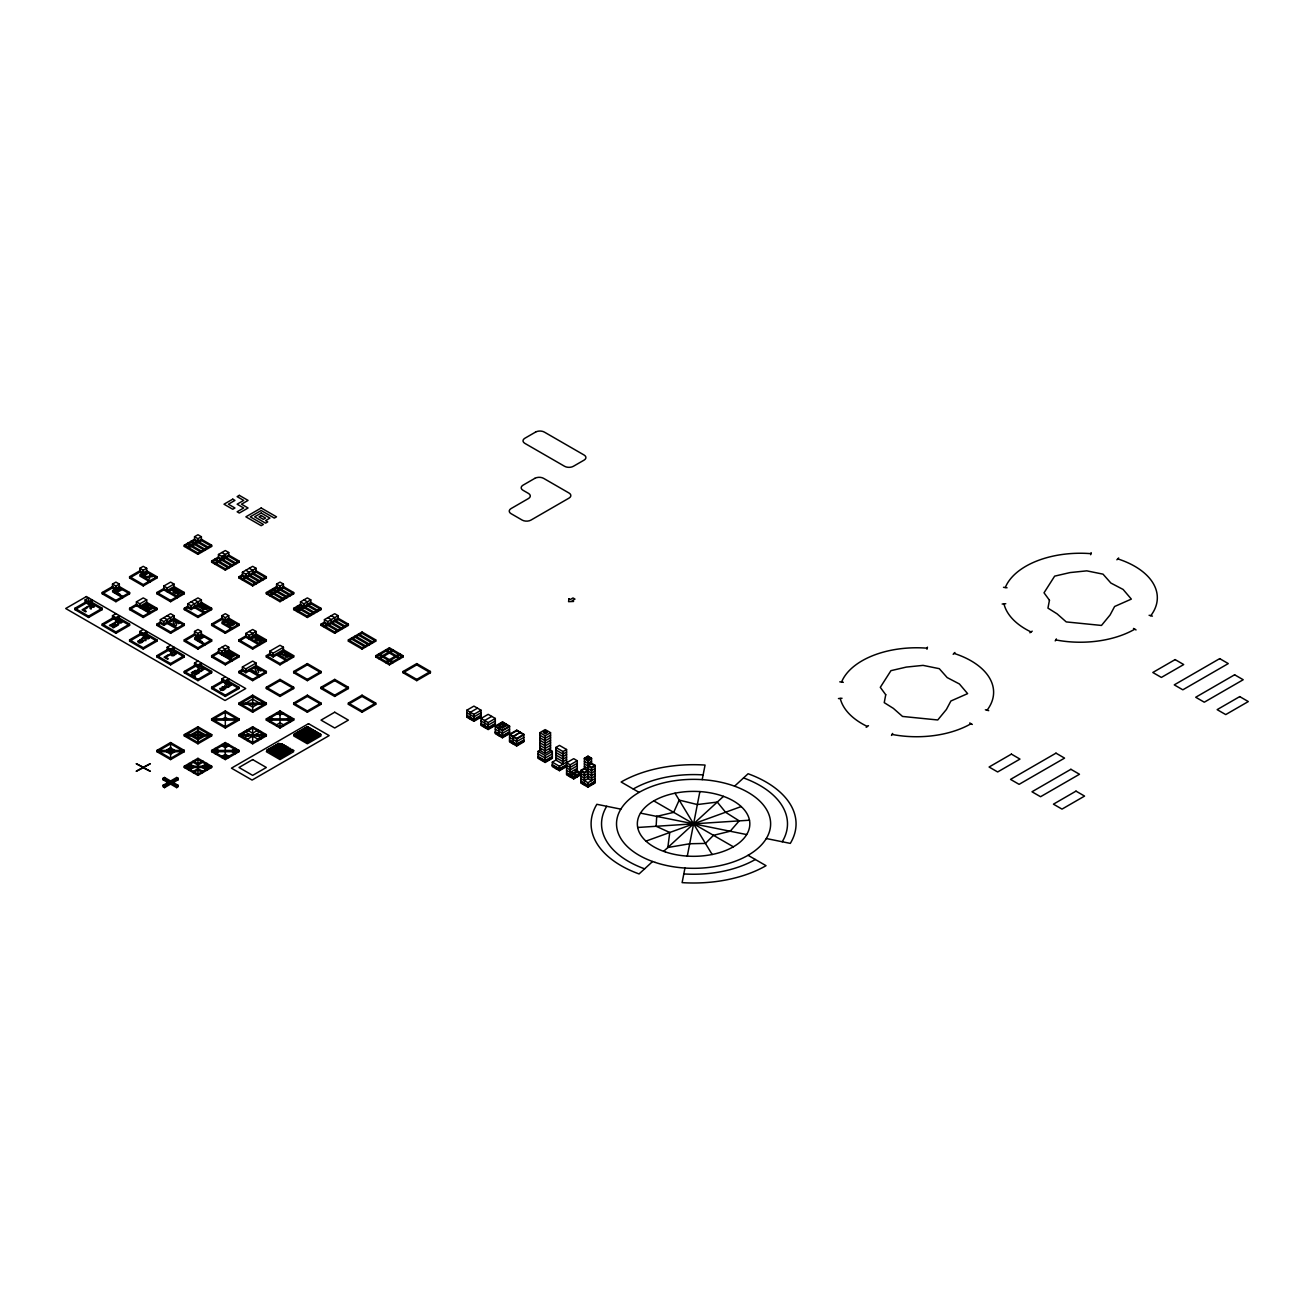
<?xml version="1.0" encoding="UTF-8"?>
<svg xmlns="http://www.w3.org/2000/svg" width="1314" height="1314" viewBox="0 0 1314 1314"><rect width="100%" height="100%" fill="white"/><g stroke="black" fill="none" stroke-linecap="round" stroke-linejoin="round"><path stroke-width="1.5" d="M172.315 648.738L184.288 655.653L184.288 656.967L170.606 664.851L156.941 656.967L156.941 655.653L168.898 648.738M199.679 664.523L211.636 671.438L211.636 672.752L197.954 680.652L184.288 672.752L184.288 671.438L196.246 664.523M227.026 680.323L238.984 687.222L238.984 688.536L225.318 696.436L211.636 688.536L211.636 687.222L223.594 680.323M684.955 868.045L682.114 882.63A102.476 59.163 0 0 0 766.046 865.68L748.06 855.299M687.288 856.12L699.886 791.57M702.202 779.645L705.06 765.06A102.476 59.163 0 0 0 621.128 782.011L639.097 792.391M142.06 642.217L142.093 642.086A1.692 0.986 0 0 0 142.011 641.692L141.009 640.115L143.374 641.495A1.774 1.018 0 0 0 143.702 640.559L143.292 640.082A4.008 2.316 0 0 0 142.684 639.721L141.682 639.409M224.119 689.587L224.136 689.456A1.692 0.986 0 0 0 224.053 689.062L223.052 687.485L225.417 688.865A1.774 1.018 0 0 0 225.745 687.928L225.335 687.452A4.008 2.316 0 0 0 224.727 687.091L223.725 686.779A1.774 1.018 0 0 0 223.15 686.729M926.945 649.247L927.454 647.161M1090.669 554.722L1091.178 552.636M891.483 735.429L892.649 733.442M1055.208 640.904L1056.374 638.916M953.159 654.306L954.933 652.483M1116.884 559.797L1118.657 557.957M139.925 639.803L140.828 642.004L138.791 641.446A1.938 1.117 0 0 1 139.103 641.035M652.582 861.508L639.064 873.941A102.476 59.163 0 0 1 596.852 804.299L620.849 809.145M663.652 851.341L723.505 796.35M734.575 786.183L748.093 773.749A102.476 59.163 0 0 1 790.305 843.391L766.308 838.529M141.879 642.464L140.631 642.989A1.856 1.068 0 0 1 139.317 642.858L139.169 642.809M223.922 689.834L222.822 690.343A1.856 1.068 0 0 1 221.36 690.228L221.228 690.178M866.172 727.283L868.488 725.673M1029.897 632.773L1032.213 631.147M85.147 599.874L88.564 601.861L91.98 599.874L91.98 602.354L88.564 604.325L85.147 602.354L85.147 599.874L88.564 597.903L88.564 600.383M115.911 588.541L112.495 586.57L102.246 592.483L102.246 593.797L112.495 587.884L112.495 584.089L115.911 582.118L119.328 584.089L119.328 587.884L129.593 593.797L129.593 592.483L119.328 586.57L112.495 590.512L122.76 596.441L122.76 597.755L112.495 591.826L119.328 587.884M143.259 572.756L139.842 570.785L129.593 576.698L129.593 578.012L139.842 572.099L139.842 568.305L143.259 566.334L146.692 568.305L146.692 572.099L156.941 578.012L156.941 576.698L146.692 570.785L139.842 574.727L150.108 580.64L150.108 581.954L139.842 576.041L146.692 572.099M194.538 540.514L194.538 536.72L197.954 534.749L201.387 536.72L201.387 540.514L187.705 548.414L187.705 547.15L201.387 539.249L211.636 545.179L211.636 546.427L197.954 554.327L184.288 546.427L184.288 545.179L194.538 539.249L208.22 547.15L208.22 548.414L194.538 540.514L184.288 546.427M90.272 601.369L102.246 608.283L102.246 609.597L88.564 617.481L74.898 609.597L74.898 608.283L86.855 601.369M74.898 609.597L86.855 602.683M112.495 584.089L115.911 586.06L119.328 584.089M139.842 568.305L143.259 570.276L146.692 568.305M194.538 536.72L197.954 538.691L201.387 536.72M145.953 576.583L144.77 575.22L147.661 573.545L146.938 573.134L143.456 575.154L146.987 577.191L148.958 576.928L149.369 578.571L150.026 576.797L152.769 576.452L150.272 576.173L149.796 574.727L149.172 576.304L146.133 576.698M74.898 608.283L88.564 616.167L102.246 608.283M102.246 592.483L115.911 600.383L129.593 592.483M129.593 576.698L143.259 584.599L156.941 576.698M184.288 545.179L197.954 553.063L211.636 545.179M102.246 593.797L115.911 601.697L129.593 593.797M129.593 578.012L143.259 585.913L156.941 578.012M112.495 615.675L115.911 617.646L119.328 615.675L119.328 618.138L115.911 620.126L112.495 618.155L112.495 615.675L115.911 613.704M156.941 609.597L143.259 617.481L129.593 609.597L129.593 608.283L136.426 604.325L150.108 612.225L150.108 613.539L136.426 605.639L136.426 601.861L143.259 597.903L146.692 599.874L146.692 603.668L156.941 609.597L156.941 608.283L146.692 602.354L139.842 606.312M184.288 593.797L170.606 601.697L156.941 593.797L156.941 592.483L163.774 588.541L177.456 596.441L177.456 597.755L163.774 589.855L163.774 586.06L170.606 582.118L174.039 584.089L174.039 587.884L184.288 593.797L184.288 592.483L174.039 586.57L167.19 590.512M218.469 558.269L218.469 554.492L225.318 550.533L228.735 552.521L228.735 556.298L215.053 564.199L215.053 562.934L228.735 555.034L238.984 560.963L238.984 562.228L225.318 570.112L211.636 562.228L211.636 560.963L218.469 557.021L232.151 564.905L232.151 566.17L218.469 558.269L211.636 562.228M117.619 617.153L129.593 624.068L129.593 625.382L115.911 633.282L102.246 625.382L102.246 624.068L114.203 617.153M102.246 625.382L114.203 618.467M129.593 609.597L136.426 605.639M136.426 601.861L139.842 603.832L146.692 599.874M156.941 593.797L163.774 589.855M163.774 586.06L167.19 588.031L174.039 584.089M228.735 552.521L221.885 556.463L218.469 554.492M146.692 603.668L139.842 607.626L139.842 603.832M174.039 587.884L167.19 591.826L167.19 588.031M102.246 624.068L115.911 631.968L129.593 624.068M129.593 608.283L143.259 616.167L156.941 608.283M156.941 592.483L170.606 600.383L184.288 592.483M211.636 560.963L225.318 568.863L238.984 560.963M139.842 631.459L143.259 633.43L146.692 631.459L146.692 633.939L143.259 635.91L139.842 633.939L139.842 631.459L143.259 629.488M160.357 623.411L160.357 619.617L170.606 613.704L174.039 615.675L174.039 619.452L163.774 625.382L160.357 623.411L156.941 625.382L156.941 624.068L160.357 622.097L163.774 624.068L174.039 618.138L184.288 624.068L184.288 625.382L170.606 633.282L156.941 625.382M187.705 607.626L187.705 603.832L197.954 597.903L201.387 599.874L201.387 603.668L191.121 609.597L187.705 607.626L184.288 609.597L184.288 608.283L187.705 606.312L191.121 608.283L201.387 602.354L211.636 608.283L211.636 609.597L197.954 617.481L184.288 609.597M242.4 576.041L242.4 572.247L252.666 566.334L256.082 568.305L256.082 572.099L242.4 579.983L242.4 578.718L256.082 570.834L266.331 576.747L266.331 578.012L252.666 585.913L238.984 578.012L238.984 576.747L242.4 574.776L256.082 582.677L256.082 583.942L242.4 576.041L238.984 578.012M144.967 632.954L156.941 639.852L156.941 641.166L143.259 649.067L129.593 641.166L129.593 639.852L141.551 632.954M129.593 641.166L141.551 634.268M160.357 619.617L163.774 621.588L174.039 615.675M187.705 603.832L191.121 605.803L201.387 599.874M242.4 572.247L245.817 574.218L256.082 568.305M129.593 639.852L143.259 647.753L156.941 639.852M156.941 624.068L170.606 631.968L184.288 624.068M184.288 608.283L197.954 616.167L211.636 608.283M238.984 576.747L252.666 584.648L266.331 576.747M167.19 647.244L170.606 649.231L174.039 647.244L174.039 649.724L170.606 651.695L167.19 649.724L167.19 647.244L170.606 645.273M197.954 635.91L194.538 633.939L184.288 639.852L184.288 641.166L194.538 635.253L194.538 631.459L197.954 629.488L201.387 631.459L201.387 635.253L211.636 641.166L211.636 639.852L201.387 633.939L194.538 637.881L204.803 643.811L204.803 645.125L194.538 639.195L201.387 635.253M225.318 620.126L221.885 618.155L211.636 624.068L211.636 625.382L221.885 619.452L221.885 615.675L225.318 613.704L228.735 615.675L228.735 619.452L238.984 625.382L238.984 624.068L228.735 618.138L221.885 622.097L232.151 628.01L232.151 629.324L221.885 623.411L228.735 619.452M276.581 587.884L276.581 584.089L280.013 582.118L283.43 584.089L283.43 587.884L269.748 595.784L269.748 594.519L283.43 586.619L293.679 592.532L293.679 593.797L280.013 601.697L266.331 593.797L266.331 592.532L276.581 586.619L290.263 594.519L290.263 595.784L276.581 587.884L266.331 593.797M156.941 656.967L168.898 650.052M194.538 631.459L197.954 633.43L201.387 631.459M221.885 615.675L225.318 617.646L228.735 615.675M276.581 584.089L280.013 586.06L283.43 584.089M156.941 655.653L170.606 663.537L184.288 655.653M184.288 639.852L197.954 647.753L211.636 639.852M211.636 624.068L225.318 631.968L238.984 624.068M266.331 592.532L280.013 600.432L293.679 592.532M184.288 641.166L197.954 649.067L211.636 641.166M211.636 625.382L225.318 633.282L238.984 625.382M194.538 663.044L197.954 665.015L201.387 663.044L201.387 665.508L197.954 667.496L194.538 665.508L194.538 663.044L197.954 661.073M238.984 656.967L225.318 664.851L211.636 656.967L211.636 655.653L218.469 651.695L232.151 659.595L232.151 660.909L218.469 653.009L218.469 649.231L225.318 645.273L228.735 647.244L228.735 651.038L238.984 656.967L238.984 655.653L228.735 649.724L221.885 653.666M266.331 641.166L252.666 649.067L238.984 641.166L238.984 639.852L245.817 635.91L259.499 643.811L259.499 645.125L245.817 637.224L245.817 633.43L252.666 629.488L256.082 631.459L256.082 635.253L266.331 641.166L266.331 639.852L256.082 633.939L249.233 637.881M300.512 605.639L300.512 601.861L307.361 597.903L310.777 599.874L310.777 603.668L297.095 611.568L297.095 610.304L310.777 602.403L321.027 608.333L321.027 609.597L307.361 617.481L293.679 609.597L293.679 608.333L300.512 604.374L314.194 612.275L314.194 613.539L300.512 605.639L293.679 609.597M184.288 672.752L196.246 665.837M211.636 656.967L218.469 653.009M218.469 649.231L221.885 651.202L228.735 647.244M238.984 641.166L245.817 637.224M245.817 633.43L249.233 635.401L256.082 631.459M300.512 601.861L303.945 603.832L310.777 599.874M228.735 651.038L221.885 654.98L221.885 651.202M256.082 635.253L249.233 639.195L249.233 635.401M184.288 671.438L197.954 679.338L211.636 671.438M211.636 655.653L225.318 663.537L238.984 655.653M238.984 639.852L252.666 647.753L266.331 639.852M293.679 608.333L307.361 616.217L321.027 608.333M221.885 678.829L225.318 680.8L228.735 678.829L228.735 681.309L225.318 683.28L221.885 681.309L221.885 678.829L225.318 676.858M242.4 670.781L242.4 666.986L252.666 661.073L256.082 663.044L256.082 666.822L245.817 672.752L242.4 670.781L238.984 672.752L238.984 671.438L242.4 669.467L245.817 671.438L256.082 665.508L266.331 671.438L266.331 672.752L252.666 680.652L238.984 672.752M283.43 651.038L273.164 656.967L269.748 654.98L269.748 651.202L280.013 645.273L283.43 647.244L283.43 651.038L293.679 656.967L293.679 655.653L283.43 649.724L273.164 655.653L269.748 653.666L266.331 655.653L266.331 656.967L280.013 664.851L293.679 656.967M324.443 623.411L324.443 619.617L334.709 613.704L338.125 615.675L338.125 619.452L324.443 627.353L324.443 626.088L338.125 618.204L348.374 624.117L348.374 625.382L334.709 633.282L321.027 625.382L321.027 624.117L324.443 622.146L338.125 630.047L338.125 631.295L324.443 623.411L321.027 625.382M211.636 688.536L223.594 681.638M266.331 656.967L269.748 654.98M242.4 666.986L245.817 668.957L256.082 663.044M269.748 651.202L273.164 653.173L283.43 647.244M324.443 619.617L327.859 621.588L338.125 615.675M211.636 687.222L225.318 695.122L238.984 687.222M238.984 671.438L252.666 679.338L266.331 671.438M266.331 655.653L280.013 663.537L293.679 655.653M321.027 624.117L334.709 632.018L348.374 624.117M170.606 742.541L156.941 750.442L156.941 751.69L170.606 759.591L184.288 751.69L184.288 750.442L170.606 742.541L170.606 759.591M197.954 726.757L184.288 734.641L184.288 735.906L197.954 743.806L211.636 735.906L211.636 734.641L197.954 726.757L197.954 743.806M225.318 710.956L211.636 718.857L211.636 720.121L225.318 728.005L238.984 720.121L238.984 718.857L225.318 710.956L225.318 728.005M252.666 695.172L238.984 703.072L238.984 704.32L252.666 712.221L266.331 704.32L266.331 703.072L252.666 695.172L252.666 712.221M266.331 687.271L280.013 679.387L293.679 687.271L293.679 688.536L280.013 696.436L266.331 688.536L266.331 687.271L280.013 695.172L293.679 687.271M293.679 671.487L307.361 663.586L321.027 671.487L321.027 672.752L307.361 680.652L293.679 672.752L293.679 671.487L307.361 679.387L321.027 671.487M348.374 639.902L362.056 632.018L375.722 639.902L375.722 641.166L362.056 649.067L348.374 641.166L348.374 639.902L362.056 647.802L375.722 639.902M266.331 688.536L280.013 680.652L293.679 688.536M293.679 672.752L307.361 664.851L321.027 672.752M348.374 641.166L362.056 633.282L375.722 641.166M166.336 750.376L170.606 747.912L174.893 750.442L170.606 752.906L166.336 750.376L170.606 747.962M222.739 718.906L225.318 717.378L227.88 718.906M142.783 767.491L136.18 771.302L143.259 767.77L150.338 771.302L136.18 763.68L143.259 767.212L150.338 763.68L143.752 767.491M227.88 718.857L225.318 720.384L222.739 718.857M163.051 778.315L164.496 777.461L178.178 785.361L176.717 787.644L163.051 779.744L163.051 778.315L176.717 786.199L178.178 785.361M197.954 758.326L184.288 766.226L184.288 767.491L197.954 775.375L211.636 767.491L211.636 766.226L197.954 758.326L197.954 775.375M225.318 742.541L211.636 750.442L211.636 751.69L225.318 759.591L238.984 751.69L238.984 750.442L225.318 742.541L225.318 759.591M252.666 726.757L238.984 734.641L238.984 735.906L252.666 743.806L266.331 735.906L266.331 734.641L252.666 726.757L252.666 743.806M283.43 714.192L283.43 712.927L280.013 710.956L266.331 718.857L266.331 720.121L280.013 728.005L293.679 720.121L293.679 718.857L283.43 712.976M293.679 703.072L307.361 695.172L321.027 703.072L321.027 704.32L307.361 712.221L293.679 704.32L293.679 703.072L307.361 710.956L321.027 703.072M321.027 687.271L334.709 679.387L348.374 687.271L348.374 688.536L334.709 696.436L321.027 688.536L321.027 687.271L334.709 695.172L348.374 687.271M375.722 655.702L389.404 647.802L403.07 655.702L403.07 656.967L389.404 664.851L375.722 656.967L375.722 655.702L389.404 663.586L403.07 655.702M163.051 779.744L164.496 778.906L178.178 786.807M293.679 704.32L307.361 696.436L321.027 704.32M321.027 688.536L334.709 680.652L348.374 688.536M375.722 656.967L389.404 649.067L403.07 656.967M215.053 752.413L218.469 750.376L215.053 748.405L215.053 749.719L218.469 751.69L215.053 753.678L215.053 752.364M273.164 718.857L269.748 720.877L269.748 722.092M283.43 712.927L280.013 714.964L276.581 712.927L276.581 714.192M163.051 785.361L176.717 777.461L178.178 778.315L178.178 779.744L164.496 787.644L163.051 785.361L164.496 787.644M169.884 782.257L171.346 781.419M163.051 786.807L178.178 778.315M169.884 783.702L171.346 782.848M286.846 718.906L290.263 716.886L290.263 718.15M348.374 703.072L362.056 695.172L375.722 703.072L375.722 704.32L362.056 712.221L348.374 704.32L348.374 703.072L362.056 710.956L375.722 703.072M403.07 671.487L416.752 663.586L430.417 671.487L430.417 672.752L416.752 680.652L403.07 672.752L403.07 671.487L416.752 679.387L430.417 671.487M348.374 704.32L362.056 696.436L375.722 704.32M403.07 672.752L416.752 664.851L430.417 672.752M466.798 710.233L473.927 706.111L481.055 710.233L481.055 717.181L473.927 721.287L466.798 717.181L466.798 710.233L473.927 714.34L481.055 710.233M477.491 708.18L470.363 712.287L470.363 717.345M481.055 712.763L473.927 716.869L466.798 712.763M481.055 715.276L473.927 719.399L466.798 715.276M481.055 715.916L473.927 720.023L466.798 715.916M481.055 716.541L473.927 720.663L466.798 716.541M481.055 718.462L488.184 714.34L495.312 718.462L495.312 725.41L488.184 729.516L481.055 725.41L481.055 718.462L488.184 722.569L495.312 718.462M491.748 716.409L484.62 720.515L484.62 725.574M495.312 720.992L488.184 725.098L481.055 720.992M495.312 723.521L488.184 727.628L481.055 723.521M495.312 724.145L488.184 728.268L481.055 724.145M495.312 724.77L488.184 728.892L481.055 724.77M495.312 726.067L502.424 721.944L509.553 726.067L509.553 733.639L502.424 737.762L495.312 733.639L495.312 726.067L502.424 730.173L509.553 726.067M502.424 722.569L495.312 726.691L502.424 730.814L509.553 726.691L502.424 721.944M498.86 725.427L502.424 723.373L505.989 725.427L502.424 728.12L498.86 725.427L502.424 727.48L505.989 725.427M498.86 726.067L502.424 723.998L505.989 726.067M498.86 728.744L505.989 723.998L498.86 728.12L498.86 733.803M509.553 729.221L502.424 733.327L495.312 729.221M509.553 731.75L502.424 735.856L495.312 731.75M509.553 732.374L502.424 736.497L495.312 732.374M509.553 733.015L502.424 737.121L495.312 733.015M509.553 734.296L516.681 730.173L523.81 734.296L523.81 741.868L516.681 745.991L509.553 741.868L509.553 734.296L516.681 738.402L523.81 734.296M516.681 730.814L509.553 734.92L516.681 739.043L523.81 734.92L516.681 730.173M513.117 736.973L520.245 732.227L513.117 736.349L513.117 742.032M523.81 737.45L516.681 741.556L509.553 737.45M523.81 739.979L516.681 744.085L509.553 739.979M523.81 740.603L516.681 744.726L509.553 740.603M523.81 741.244L516.681 745.35L509.553 741.244M539.857 732.67L545.195 729.582L550.55 732.67L550.55 750.36L545.195 753.448L539.857 750.36L539.857 732.67L545.195 735.758L550.55 732.67M543.421 732.029L545.195 731.011L546.985 732.029L545.195 733.705L543.421 732.029L545.195 733.064L546.985 732.029M543.421 732.67L545.195 731.635L546.985 732.67M550.55 735.199L545.195 738.287L539.857 735.199M550.55 737.729L545.195 740.8L539.857 737.729M550.55 740.242L545.195 743.33L539.857 740.242M550.55 742.771L545.195 745.859L539.857 742.771M549.482 749.736L552.323 751.378L552.323 758.326L545.195 762.448L538.067 758.326L538.067 751.378L540.925 749.736M550.55 745.301L545.195 748.389L539.857 745.301M550.55 747.83L545.195 750.918L539.857 747.83M566.58 749.506L563.016 751.559L563.016 764.19L555.888 760.083L555.888 747.452L559.452 745.399L566.58 749.506L566.58 774.784L573.709 778.906L580.837 774.784M538.067 751.378L545.195 755.501L552.323 751.378M552.323 753.908L545.195 758.03L538.067 753.908M552.323 756.437L545.195 760.543L538.067 756.437M552.323 757.061L545.195 761.184L538.067 757.061M552.323 757.702L545.195 761.808L538.067 757.702M566.58 752.035L563.016 754.088L555.888 749.982M566.58 766.555L559.452 770.677L552.323 766.555L552.323 762.136L556.594 759.673M566.58 754.564L563.016 756.618L555.888 752.495M566.58 757.094L563.016 759.147L555.888 755.024M566.58 759.607L563.016 761.677L555.888 757.554M559.452 770.677L559.452 766.259L566.58 762.136M566.58 764.666L559.452 768.772L552.323 764.666M566.58 765.29L559.452 769.413L552.323 765.29M566.58 765.931L559.452 770.037L552.323 765.931M570.145 764.847L577.273 760.74L577.273 770.842L570.145 774.948L570.145 764.847L566.58 762.793L573.709 758.671L577.273 760.74M595.094 771.022L591.53 773.075L584.402 768.969L584.402 758.227L587.966 756.174L591.53 758.227L591.53 763.91L587.966 765.963M587.966 756.798L584.402 758.851L587.966 760.921L591.53 758.851L587.966 756.174M577.273 763.253L570.145 767.376L566.58 765.323M586.175 758.621L587.966 757.587L589.74 758.621L586.175 758.621L587.966 759.656L589.74 758.621M577.273 765.783L570.145 769.905L566.58 767.836M591.53 758.227L587.966 760.28L584.402 758.227M577.273 768.312L570.145 772.418L566.58 770.365M591.53 761.381L587.966 763.434L584.402 761.381M570.145 776.213L577.273 772.106M580.837 770.382L584.402 768.329L587.966 770.382L584.402 772.451L580.837 770.382L580.837 783.013L587.966 787.135L595.094 783.013L595.094 765.339L591.53 763.286L587.966 765.339L591.53 767.392L595.094 765.339M584.402 768.969L580.837 771.022L584.402 773.075L587.966 771.022M566.58 772.895L573.709 777.017L580.837 772.895L576.567 770.431M580.837 773.519L573.709 777.642L566.58 773.519M595.094 768.493L591.53 770.546L584.402 766.44M595.094 773.552L591.53 775.605L587.966 773.552L584.402 775.605L576.567 771.055M584.402 780.664L588.672 778.184M595.094 776.065L591.53 778.134L587.966 776.065L584.402 778.134L580.837 776.065M580.837 778.594L587.966 782.717L595.094 778.594M595.094 781.124L587.966 785.246L580.837 781.124M595.094 781.764L587.966 785.871L580.837 781.764M595.094 782.388L587.966 786.511L580.837 782.388M645.946 841.124L741.211 806.566M223.002 686.762L222.362 686.926A1.774 1.018 0 0 0 221.967 687.173L222.838 689.423L220.834 688.815A1.938 1.117 0 0 1 221.146 688.405L219.75 688.437L220.325 689.735A4.73 2.727 0 0 0 220.949 690.064M1002.155 604.029L1005.768 603.734M838.447 698.555L842.044 698.26M637.684 827.475L749.473 820.215M306.737 727.003L307.969 727.003M305.768 727.562L308.938 727.562M304.799 728.12L309.907 728.12M303.83 728.679L310.876 728.679M302.861 729.237L311.845 729.237M301.908 729.796L312.814 729.796M300.939 730.354L313.783 730.354M299.97 730.913L314.752 730.913M299.001 731.471L315.705 731.471M298.032 732.029L316.674 732.029M297.063 732.588L317.643 732.588M296.093 733.146L318.612 733.146M295.124 733.705L319.581 733.705M294.172 734.263L320.55 734.263M294.172 734.822L320.55 734.822M295.124 735.38L319.581 735.38M296.093 735.939L318.612 735.939M297.063 736.497L317.643 736.497M298.032 737.055L316.674 737.055M299.001 737.614L315.705 737.614M299.97 738.172L314.752 738.172M300.939 738.731L313.783 738.731M301.908 739.289L312.814 739.289M302.861 739.848L311.845 739.848M303.83 740.406L310.876 740.406M304.799 740.965L309.907 740.965M305.768 741.523L308.938 741.523M306.737 742.082L307.969 742.082M1003.502 587.309L1007.05 587.785M839.777 681.835L843.325 682.311M640.476 813.12L746.681 834.571M1149.093 615.281L1152.427 616.118M985.369 709.806L988.703 710.644M139.087 641.035L137.642 641.183L138.282 642.365A4.73 2.727 0 0 0 138.89 642.71M1133.473 628.437L1136.052 629.932M969.748 722.963L972.327 724.457M589.148 762.531L595.094 765.963L591.53 768.033L584.402 763.91M653.797 800.883L733.36 846.807M201.387 540.514L211.636 546.427M221.885 552.521L225.318 554.492L225.318 558.269M228.735 556.298L238.984 562.228M249.233 568.305L252.666 570.276L252.666 574.07L262.915 579.983L262.915 578.718L252.666 572.805M256.082 572.099L266.331 578.012M283.43 587.884L293.679 593.797M303.945 599.874L307.361 601.861L307.361 605.639L317.61 611.568L317.61 610.304L307.361 604.374M310.777 603.668L321.027 609.597M331.292 615.675L334.709 617.646L334.709 621.44L344.958 627.353L344.958 626.088L334.709 620.175M338.125 619.452L348.374 625.382M555.888 747.452L563.016 751.559M225.318 557.021L235.567 562.934L235.567 564.199L221.885 556.298L221.885 560.257M245.817 570.276L249.233 572.247L249.233 576.041L259.499 581.954L259.499 580.689L249.233 574.776M327.859 617.646L331.292 619.617L331.292 623.411L341.541 629.324L341.541 628.059L331.292 622.146M574.891 770.727L580.837 774.16L573.709 778.266L566.58 774.16M571.574 771.663L577.273 775.589L571.574 772.287M552.323 762.136L559.452 766.259M574.891 775.474L577.273 776.853L573.709 774.784M194.538 599.874L197.954 601.861L197.954 605.639M201.387 603.668L211.636 609.597M249.233 631.459L252.666 633.43L252.666 637.224M139.842 572.099L143.259 574.07L143.259 570.276M221.885 619.452L225.318 621.44L225.318 617.646M191.121 601.861L194.538 603.832L194.538 607.626L204.803 613.539L204.803 612.225L194.538 606.312M276.581 653.666L286.846 659.595L286.846 660.909L276.581 654.98M167.19 615.675L170.606 617.646L170.606 621.44M174.039 619.452L184.288 625.382M221.885 647.244L225.318 649.231L225.318 653.009M256.082 666.822L266.331 672.752M112.495 587.884L115.911 589.855L115.911 586.06M163.774 617.646L167.19 619.617L167.19 623.411L177.456 629.324L177.456 628.01L167.19 622.097M194.538 635.253L197.954 637.224L197.954 633.43M249.233 669.467L259.499 675.38L259.499 676.694L249.233 670.781M90.272 602.683L102.246 609.597M117.619 618.467L129.593 625.382M144.967 634.268L156.941 641.166M172.315 650.052L184.288 656.967M199.679 665.837L211.636 672.752M227.026 681.638L238.984 688.536M286.846 718.857L290.263 720.877L290.263 722.092M273.164 718.906L269.748 716.886L269.748 718.15M191.466 674.509L195.359 676.743M235.567 752.413L232.151 750.376L235.567 748.405L235.567 749.719L232.151 751.69L235.567 753.678L235.567 752.364M178.178 779.744L176.717 777.461M169.884 781.419L171.346 782.257M169.884 782.848L171.346 783.702M675.002 793.196L712.155 854.494M591.53 767.392L591.53 780.664L587.966 778.594L587.966 759.656M587.966 782.717L587.966 787.135M584.402 772.451L584.402 783.177M584.402 783.817L584.402 785.082M577.273 772.731L577.273 771.466L570.145 775.589L570.145 776.853M573.709 777.017L573.709 778.906M555.888 767.36L555.888 768.624M545.195 735.758L545.195 753.448M545.195 755.501L545.195 762.448M541.631 759.131L541.631 760.379M516.681 738.402L516.681 745.991M513.117 742.656L513.117 743.921M502.424 730.173L502.424 737.762M498.86 734.427L498.86 735.692M488.184 722.569L488.184 729.516M484.62 726.199L484.62 727.463M473.927 714.34L473.927 721.287M470.363 717.97L470.363 719.234M416.752 663.586L416.752 664.851M416.752 679.387L416.752 680.652M396.237 655.702L396.237 656.967M389.404 647.802L389.404 649.067M389.404 651.744L389.404 653.009M389.404 659.644L389.404 660.909M389.404 663.586L389.404 664.851M382.571 655.702L382.571 656.967M362.056 632.018L362.056 633.282M362.056 647.802L362.056 649.067M362.056 695.172L362.056 696.436M362.056 710.956L362.056 712.221M334.709 632.018L334.709 633.282M334.709 679.387L334.709 680.652M334.709 695.172L334.709 696.436M327.859 621.588L327.859 625.382M307.361 616.217L307.361 617.481M307.361 663.586L307.361 664.851M307.361 679.387L307.361 680.652M307.361 695.172L307.361 696.436M307.361 710.956L307.361 712.221M303.945 603.832L303.945 607.626M300.512 608.333L300.512 609.597M283.43 726.034L283.43 724.77L280.013 722.799L276.581 724.819L276.581 726.034M280.013 586.06L280.013 589.855M280.013 600.432L280.013 601.697M280.013 663.537L280.013 664.851M280.013 679.387L280.013 680.652M280.013 695.172L280.013 696.436M280.013 710.956L280.013 728.005M276.581 590.561L276.581 591.826M273.164 592.532L273.164 593.797M273.164 653.173L273.164 656.967M260.78 732.703L260.78 731.438L255.228 734.69L260.78 737.91L260.78 739.109M258.217 731.225L258.217 729.96L252.666 733.212L247.098 729.96L247.098 731.225M258.217 740.587L258.217 739.339L252.666 736.119L247.098 739.388L247.098 740.587M252.666 584.648L252.666 585.913M252.666 647.753L252.666 649.067M252.666 679.338L252.666 680.652M245.817 574.218L245.817 578.012M245.817 668.957L245.817 672.752M244.535 732.703L244.535 731.438L250.087 734.69L244.535 737.91L244.535 739.109M225.318 568.863L225.318 570.112M225.318 631.968L225.318 633.282M225.318 663.537L225.318 664.851M225.318 680.8L225.318 683.28M225.318 695.122L225.318 696.436M218.469 560.963L218.469 562.228M197.954 538.691L197.954 542.485M197.954 553.063L197.954 554.327M197.954 616.167L197.954 617.481M197.954 647.753L197.954 649.067M197.954 665.015L197.954 667.496M197.954 679.338L197.954 680.652M194.538 543.191L194.538 544.456M191.121 545.179L191.121 546.427M191.121 605.803L191.121 609.597M176.717 786.199L176.717 787.644M170.606 600.383L170.606 601.697M170.606 631.968L170.606 633.282M170.606 649.231L170.606 651.695M170.606 663.537L170.606 664.851M164.496 777.461L164.496 778.906M163.774 621.588L163.774 625.382M143.259 584.599L143.259 585.913M143.259 616.167L143.259 617.481M143.259 633.43L143.259 635.91M143.259 647.753L143.259 649.067M115.911 600.383L115.911 601.697M115.911 617.646L115.911 620.126M115.911 631.968L115.911 633.282M88.564 601.861L88.564 604.325M88.564 616.167L88.564 617.481M1117.771 558.877A77.05 44.479 0 0 1 1150.752 615.708M1134.754 629.192A77.05 44.479 0 0 1 1055.783 639.918M1031.047 631.952A77.05 44.479 0 0 1 1003.962 603.882M1005.276 587.555A77.05 44.479 0 0 1 1090.916 553.67M954.046 653.403A77.05 44.479 0 0 1 987.044 710.233M971.03 723.718A77.05 44.479 0 0 1 892.075 734.427M867.339 726.478A77.05 44.479 0 0 1 840.237 698.407M841.551 682.065A77.05 44.479 0 0 1 927.191 648.196M633.249 789.008A85.311 49.259 0 0 1 703.138 774.899M644.616 868.833A92.046 53.135 0 0 1 606.707 806.287M755.304 859.487A87.299 50.392 0 0 1 683.806 873.925M743.543 777.937A93.902 54.219 0 0 1 782.224 841.748M139.925 639.803A1.774 1.035 0 0 1 140.319 639.557L140.959 639.392A1.774 1.035 0 0 1 141.846 639.376M169.949 623.69L172.742 625.924A2.727 1.577 0 0 0 174.516 626.039L174.729 626.022A2.119 1.232 0 0 0 175.435 625.842L176.388 625.267A2.48 1.429 0 0 0 176.667 624.889L175.09 621.736L178.803 623.657A2.612 1.511 0 0 0 179.197 623.05L176.076 620.684A2.562 1.478 0 0 0 175.008 620.651A2.217 1.281 0 0 0 174.056 620.898A2.661 1.544 0 0 0 173.448 621.276A2.365 1.363 0 0 0 173.087 621.834C177.094 628.043 170.442 621.851 169.949 623.69M251.992 671.06L254.785 673.294A2.727 1.577 0 0 0 256.575 673.409L256.772 673.392A2.119 1.232 0 0 0 257.478 673.211L258.431 672.637A2.48 1.429 0 0 0 258.71 672.259L257.133 669.105L260.845 671.027A2.612 1.511 0 0 0 261.24 670.419L258.135 668.054A2.562 1.478 0 0 0 257.051 668.021A2.217 1.281 0 0 0 256.099 668.268A2.661 1.544 0 0 0 255.655 668.514A2.382 1.38 0 0 0 255.13 669.204C258.907 675.281 252.649 669.45 252.025 670.896M94.411 606.312L94.312 606.723A1.659 0.953 0 0 1 94.066 606.986A2.349 1.363 0 0 1 93.639 607.216L91.537 607.134L91.109 609.105L90.058 608.497L90.518 606.772A2.414 1.396 0 0 0 90.108 606.444L87.217 606.854L91.569 604.341L94.411 606.312M121.759 622.097L121.709 622.458A1.659 0.953 0 0 1 121.414 622.77A2.349 1.363 0 0 1 120.987 623L118.884 622.935L118.457 624.889L117.406 624.281L117.866 622.557A2.414 1.396 0 0 0 117.455 622.228L114.564 622.655L118.917 620.142L121.759 622.097M149.106 637.898L149.057 638.243A1.659 0.953 0 0 1 148.761 638.555A2.349 1.363 0 0 1 148.334 638.801L146.232 638.719L145.805 640.69L144.754 640.066L145.246 638.407A2.414 1.396 0 0 0 144.803 638.013L141.912 638.44L146.265 635.927L149.106 637.898M233.481 623.953C230.049 627.616 229.49 621.555 233.481 623.953M176.257 653.666L173.76 655.637A2.759 1.593 0 0 1 172.643 655.752A2.3 1.33 0 0 1 171.608 655.587L170.262 654.733A2.349 1.363 0 0 1 170.097 654.109A2.792 1.61 0 0 1 170.278 653.633L170.951 653.009A6.406 3.696 0 0 1 171.691 652.598L173.464 652.187A2.874 1.659 0 0 1 174.401 652.27L176.076 653.206A2.316 1.347 0 0 1 176.257 653.666M203.604 669.45L201.108 671.421A2.759 1.593 0 0 1 199.991 671.536A2.3 1.33 0 0 1 198.972 671.372L197.609 670.518A2.349 1.363 0 0 1 197.445 669.894A2.792 1.61 0 0 1 197.626 669.417L198.299 668.81A6.406 3.696 0 0 1 199.038 668.399L200.812 667.988A2.874 1.659 0 0 1 201.748 668.054L203.424 668.99A2.316 1.347 0 0 1 203.604 669.45M230.952 685.251L228.455 687.206A2.759 1.593 0 0 1 227.338 687.321A2.3 1.33 0 0 1 226.32 687.156L225.088 686.45A2.349 1.363 0 0 1 224.793 685.694A2.792 1.61 0 0 1 224.973 685.202L225.647 684.594A6.406 3.696 0 0 1 226.386 684.183L228.16 683.773A2.874 1.659 0 0 1 229.096 683.838L230.771 684.791A2.316 1.347 0 0 1 230.952 685.251M280.917 653.551L283.282 654.635L280.966 654.602A3.039 1.757 0 0 1 280.506 654.339L280.243 654.126A2.004 1.15 0 0 1 280.03 653.764A2.3 1.33 0 0 1 280.227 652.959L280.654 652.598A4.188 2.414 0 0 1 281.295 652.253L282.921 651.941A2.25 1.298 0 0 1 283.988 652.171L284.169 652.253A2.792 1.61 0 0 1 284.645 652.549A2.25 1.298 0 0 1 284.957 653.124L282.773 652.467L280.933 653.469M202.389 608.76L202.734 609.417A4.254 2.464 0 0 0 203.358 609.795L208.105 608.398L203.588 609.253L206.019 607.199L205.296 606.772L202.717 608.316A2.365 1.363 0 0 0 202.389 608.76M656.704 816.388L656.146 826.276L669.762 832.485L667.824 847.514L689.702 843.752L705.454 843.424L713.469 835.326L730.173 831.236L739.207 820.872L725.558 812.249L717.28 802.066L697.34 804.562L679.19 800.095L673.688 812.364L656.704 816.388M175.107 653.699C170.919 658.117 170.935 650.496 175.107 653.699M202.455 669.483C198.135 673.918 198.233 666.313 202.455 669.483M229.802 685.267C225.63 689.686 225.597 682.081 229.802 685.267M229.309 624.084L229.293 624.232A2.02 1.166 0 0 0 229.474 624.741L230.278 625.333A2.119 1.215 0 0 0 230.952 625.563L231.806 625.628A2.234 1.281 0 0 0 232.463 625.546L234.45 624.084A1.823 1.051 0 0 0 234.368 623.69L232.89 622.77A2.037 1.183 0 0 0 231.987 622.672A2.201 1.281 0 0 0 231.297 622.754L229.309 624.084M568.929 598.773L568.568 601.664L573.561 601.451L572.231 600.679L574.974 599.102L573.003 597.952L570.26 599.545L568.929 598.773M93.195 606.345L90.617 605.918L93.195 606.345M120.543 622.13L117.981 621.719L120.543 622.13M147.891 637.914L145.328 637.504L146.429 636.863L147.891 637.963M885.735 694.745L884.24 702.645L893.372 708.377L902.521 716.442L937.753 719.973L946.392 709.478L950.893 701.003L967.613 693.628L959.401 683.97L947.18 677.581L939.296 668.678L923.052 665.377L906.299 667.085L890.941 670.666L880.298 687.337L885.735 694.745M1049.459 600.219L1047.948 608.119L1057.097 613.852L1066.245 621.916L1101.477 625.448L1110.1 614.952L1114.617 606.493L1131.338 599.102L1123.109 589.444L1110.888 583.055L1103.021 574.152L1086.777 570.851L1070.023 572.576L1054.649 576.14L1044.022 592.811L1049.459 600.219M310.909 734.066L309.135 734.92L306.408 733.655L308.708 732.341L310.909 734.066M174.499 589.001L173.629 591.152L176.618 590.216L173.087 592.253L173.234 589.707L170.278 590.627L174.499 589.001M256.558 636.37L255.672 638.522L258.661 637.586L255.13 639.622L255.277 637.076L252.321 637.996L256.558 636.37M313.077 734.707L309.841 736.218L305.062 734.444L302.023 736.201L300.364 735.249L308.412 730.6L313.044 733.557A3.137 1.807 0 0 1 313.208 734.411A2.776 1.61 0 0 1 313.077 734.707M149.435 605.015L146.248 608.3L151.915 606.444L153.902 607.577L147.382 611.355L146.117 610.616L151.258 607.659L144.737 609.827L143.571 609.154L147.382 605.409L142.191 608.349L140.927 607.626L147.464 603.865L149.435 605.015M178.392 591.234L176.651 593.025L180.806 592.63L177.275 594.667L179.377 592.68L175.205 593.485L177.275 591.448L173.776 592.663L177.308 590.627L178.392 591.234M202.225 604.998L200.5 606.789L204.639 606.395L201.108 608.431L203.21 606.427L199.055 607.249L201.108 605.212L197.626 606.427L201.157 604.391L202.225 604.998M231.494 652.385L228.291 655.67L233.958 653.797L235.945 654.947L229.424 658.725L228.16 657.986L233.317 655.029L226.78 657.197L225.614 656.524L229.424 652.779L224.234 655.719L222.986 654.996L229.507 651.235L231.494 652.385M260.435 638.604L258.694 640.394L262.849 640L259.318 642.037L261.42 640.033L257.248 640.854L259.318 638.818L255.819 640.033L259.367 637.996L260.435 638.604M114.909 623.838L112.741 625.957L116.404 624.692L117.603 625.382L113.316 627.862L112.561 627.419L115.944 625.464L111.017 626.532L113.595 624.117L109.423 625.612L113.71 623.132L114.909 623.838M196.739 671.076L194.571 673.211L198.233 671.93L199.432 672.62L195.145 675.1L194.39 674.673L197.773 672.719L192.846 673.786L195.425 671.355L191.253 672.867L195.54 670.386L196.739 671.076M287.405 655.226L285.434 657.115L290.608 656.031L286.912 656.754L288.768 654.963L284.793 655.489L286.731 653.797L285.976 653.354L283.249 655.85L287.405 655.226M232.759 499.156L224.004 504.198L232.759 509.257L234.943 507.992L228.373 504.198L234.943 500.404L232.759 499.156M239.312 495.362L237.128 496.626L243.698 500.404L237.128 504.198L243.698 507.992L237.128 511.787L239.312 513.035L248.067 507.992L241.513 504.198L248.067 500.404L239.312 495.362M86.396 596.556L65.7 608.513L225.039 700.493L245.734 688.552L86.396 596.556M86.363 607.347L82.076 609.827L85.558 611.848L86.297 611.421L83.702 609.926L87.266 607.856L86.363 607.347M120.954 588.656L114.515 592.384L119.131 595.045L120.231 594.421L116.946 592.515L122.301 589.428L120.954 588.656M261.19 507.992L245.882 516.829L261.19 525.682L263.391 524.417L250.251 516.829L261.19 510.522L274.33 518.094L276.515 516.829L261.19 507.992M261.19 513.035L254.637 516.829L265.576 523.153L267.76 521.888L265.576 520.623L269.945 518.094L261.19 513.035M261.19 515.564L259.006 516.829L263.391 519.359L265.576 518.094L261.19 515.564M535.57 432.076L524.812 438.285A6.192 3.581 0 0 0 524.812 443.344L564.609 466.306A6.192 3.581 0 0 0 573.364 466.306L584.122 460.097A6.192 3.581 0 0 0 584.122 455.038L544.324 432.076A6.192 3.581 0 0 0 535.57 432.076M168.422 654.717L164.119 657.197L167.601 659.201L168.34 658.79L165.745 657.296L169.309 655.226L168.422 654.717M228.521 620.192L224.99 622.228L228.669 622.557L227.125 623.46L227.848 623.871L231.379 621.834L229.277 622.212L227.864 621.407L229.244 620.602L228.521 620.192M202.997 636.025L196.558 639.754L201.173 642.415L202.274 641.774L198.989 639.885L204.343 636.797L202.997 636.025M534.847 478.345L522.972 485.211A6.192 3.581 0 0 0 522.972 490.253L528.507 493.456A6.192 3.581 0 0 1 528.507 498.499L511.031 508.6A6.192 3.581 0 0 0 511.031 513.643L522.2 520.098A6.192 3.581 0 0 0 530.955 520.098L569.061 498.088A6.192 3.581 0 0 0 569.061 493.046L543.602 478.345A6.192 3.581 0 0 0 534.847 478.345M170.606 743.806L156.941 751.69L184.288 751.69L170.606 743.806M197.954 728.005L184.288 735.906L211.636 735.906L197.954 728.005M225.318 712.221L211.636 720.121L238.984 720.121L225.318 712.221M252.666 696.436L238.984 704.32L266.331 704.32L252.666 696.436M197.954 730.65L191.121 734.641L197.954 738.599L204.803 734.592L197.954 730.65M252.666 699.114L245.817 703.121L259.499 703.121L252.666 699.114M197.954 731.964L191.121 735.906L197.954 739.848L204.803 735.906L197.954 731.964M170.606 749.226L166.336 751.69L170.606 754.17L174.893 751.69L170.606 749.226M259.499 703.072L252.666 707.063L245.817 703.072L238.984 703.072L252.666 710.956L266.331 703.072L259.499 703.072M184.288 750.442L170.606 758.326L156.941 750.442L184.288 750.442M211.636 734.641L197.954 742.541L184.288 734.641L211.636 734.641M238.984 718.857L225.318 726.757L211.636 718.857L238.984 718.857M197.954 759.591L184.288 767.491L211.636 767.491L197.954 759.591M225.318 743.806L211.636 751.69L238.984 751.69L225.318 743.806M252.666 728.005L238.984 735.906L266.331 735.906L252.666 728.005M280.013 712.221L266.331 720.121L293.679 720.121L280.013 712.221M228.735 744.463L225.318 746.483L221.885 744.463L221.885 745.777L225.318 747.748L228.735 745.777L228.735 744.463M392.82 649.773L379.138 657.673L379.138 658.938L392.82 651.038L392.82 649.773M193.684 766.177L188.986 768.936L188.986 770.201L193.684 767.491L188.986 764.764L188.986 763.467L193.684 766.226M202.668 760.987L197.954 763.763L193.257 760.987L193.257 762.301L197.954 765.027L202.668 762.301L202.668 760.987M197.954 768.641L193.257 771.4L193.257 772.665L197.954 769.955L202.668 772.665L202.668 771.351L197.954 768.641M206.939 763.467L202.241 766.226L206.939 768.936L206.939 770.201L202.241 767.491L206.939 764.764L206.939 763.467M225.318 754.335L221.885 756.355L221.885 757.62L225.318 755.649L228.735 757.62L228.735 756.306L225.318 754.335M399.653 653.731L385.988 661.615L385.988 662.88L399.653 654.98L399.653 653.731M211.636 766.226L197.954 774.11L184.288 766.226L211.636 766.226M238.984 750.442L225.318 758.326L211.636 750.442L238.984 750.442M266.331 734.641L252.666 742.541L238.984 734.641L266.331 734.641M293.679 718.857L280.013 726.757L266.331 718.857L293.679 718.857M308.511 723.669L231.445 768.164L252.091 780.073L329.157 735.594L308.511 723.669M266.824 750.146L293.679 750.425L266.824 750.146M268.746 749.029L267.777 749.588L292.234 749.588L268.746 749.029M270.684 747.912L269.715 748.471L290.295 748.471L270.684 747.912M272.622 746.795L271.653 747.354L288.357 747.354L272.622 746.795M274.544 745.679L273.591 746.237L286.436 746.237L274.544 745.679M276.482 744.562L275.513 745.12L284.497 745.12L276.482 744.562M278.42 743.445L277.451 744.003L282.559 744.003L278.42 743.445M280.013 742.525L280.013 742.525M307.361 726.642L293.679 734.575L307.361 742.459L321.027 734.542L307.361 726.642M252.666 759.591L238.984 767.491L252.666 775.375L266.331 767.491L252.666 759.591M280.013 743.806L266.331 751.69L280.013 759.591L293.679 751.69L280.013 743.806M307.361 727.989L293.679 735.889L307.361 743.773L321.027 735.889L307.361 727.989M334.709 712.221L321.027 720.121L334.709 728.005L348.374 720.121L334.709 712.221M280.621 757.964L279.389 757.964L280.621 757.964M282.559 756.848L277.451 756.848L282.559 756.848M284.497 755.731L275.513 755.731L284.497 755.731M286.436 754.614L273.591 754.614L286.436 754.614M288.357 753.497L271.653 753.497L288.357 753.497M290.295 752.38L269.715 752.38L290.295 752.38M292.234 751.263L267.777 751.263L292.234 751.263M1011.402 754.121L989.081 767.015L997.654 771.959L1019.976 759.081L1011.402 754.121M1175.127 659.595L1152.805 672.489L1161.379 677.433L1183.7 664.556L1175.127 659.595M1055.98 753.152L1010.532 779.399L1019.106 784.343L1064.57 758.112L1055.98 753.152M1219.704 658.626L1174.256 684.873L1182.83 689.817L1228.278 663.586L1219.704 658.626M1070.894 769.298L1031.983 791.784L1040.557 796.727L1079.484 774.258L1070.894 769.298M1234.618 674.788L1195.707 697.258L1204.281 702.202L1243.208 679.732L1234.618 674.788M1076.002 791.127L1053.434 804.168L1062.008 809.112L1084.576 796.087L1076.002 791.127M1239.726 696.601L1217.142 709.642L1225.732 714.586L1248.3 701.561L1239.726 696.601M372.305 641.889L358.64 633.989L358.64 635.253L372.305 643.137L372.305 641.889M399.653 657.673L385.988 649.773L385.988 651.038L399.653 658.938L399.653 657.673M204.803 549.121L191.121 541.22L191.121 542.485L204.803 550.385L204.803 549.121M286.846 596.49L273.164 588.59L273.164 589.855L286.846 597.755L286.846 596.49M368.889 643.86L355.207 635.96L355.207 637.224L368.889 645.125L368.889 643.86M201.387 551.092L187.705 543.191L187.705 544.456L201.387 552.356L201.387 551.092M228.735 566.876L215.053 558.992L215.053 560.257L228.735 568.141L228.735 566.876M283.43 598.461L269.748 590.561L269.748 591.826L283.43 599.726L283.43 598.461M310.777 614.246L297.095 606.362L297.095 607.626L310.777 615.51L310.777 614.246M365.473 645.831L351.791 637.931L351.791 639.195L365.473 647.096L365.473 645.831M392.82 661.615L379.138 653.731L379.138 654.98L392.82 662.88L392.82 661.615M655.062 862.362A77.05 44.479 0 0 0 770.628 823.845A77.05 44.479 0 0 0 655.062 785.312A77.05 44.479 0 0 0 655.062 862.362M665.459 851.965A56.256 32.472 0 0 0 749.834 823.845A56.256 32.472 0 0 0 665.459 795.726A56.256 32.472 0 0 0 665.459 851.965"/></g></svg>
